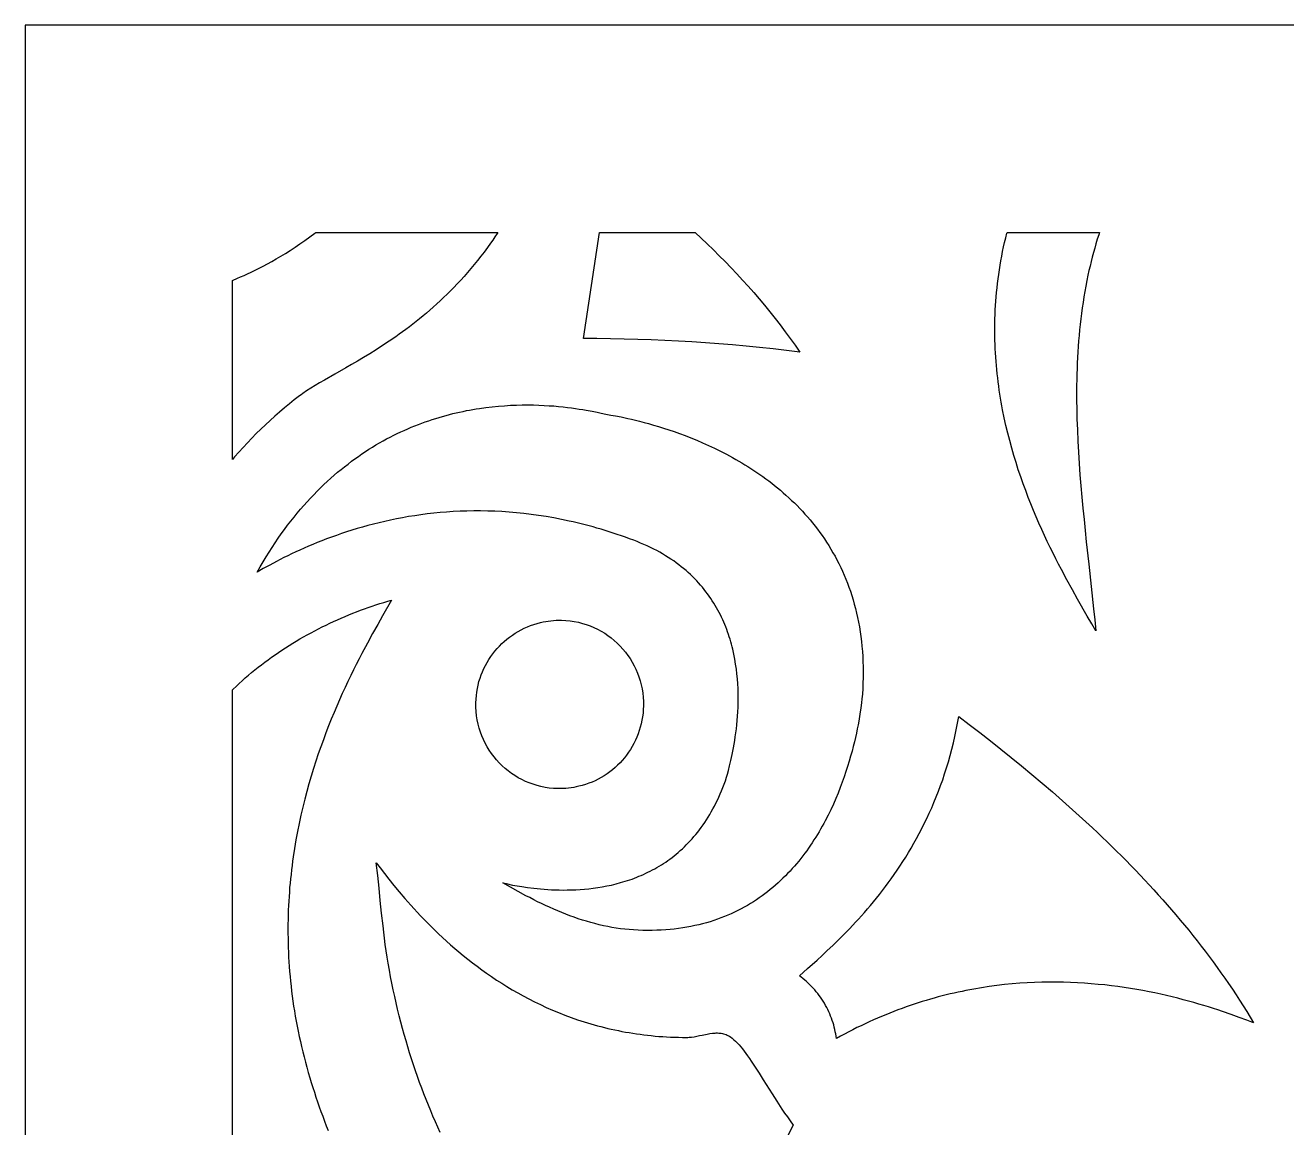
# Model space of a CAD drawing. Extents: x 1226 to 2426, y 1346 to 1566.
# Drawn here: x 1226.2 to 1347.9, y 1459.1 to 1565.5 of the extents above; entities that cross this region are included whole.
import ezdxf

# ---------------------------------------------------------------- set-up
doc = ezdxf.new("R2010")
doc.units = 0
doc.header["$MEASUREMENT"] = 0
doc.layers.add('LAYER_1', color=18, linetype='CONTINUOUS')

msp = doc.modelspace()

# ---------------------------------------------------------------- linework, layer by layer
at = {"layer": 'LAYER_1'}
for points in [[(1226.2, 1345.54), (2426.2, 1345.54), (2426.2, 1565.54), (1226.2, 1565.54)], [(1271.73, 1545.42), (1271.53, 1545.11), (1271.32, 1544.8), (1271.11, 1544.5), (1270.8, 1544.07), (1270.48, 1543.64), (1270.17, 1543.23), (1269.85, 1542.82), (1269.53, 1542.43), (1269.21, 1542.04), (1268.88, 1541.66), (1268.56, 1541.29), (1268.23, 1540.93), (1267.9, 1540.58), (1267.57, 1540.23), (1267.24, 1539.9), (1266.91, 1539.57), (1266.58, 1539.25), (1266.25, 1538.93), (1265.92, 1538.63), (1265.58, 1538.33), (1265.25, 1538.03), (1264.92, 1537.75), (1264.59, 1537.47), (1264.26, 1537.2), (1263.93, 1536.93), (1263.6, 1536.67), (1263.27, 1536.42), (1262.94, 1536.17), (1262.62, 1535.93), (1262.29, 1535.7), (1261.97, 1535.47), (1261.33, 1535.03), (1260.69, 1534.61), (1260.07, 1534.2), (1259.46, 1533.82), (1258.85, 1533.45), (1258.27, 1533.1), (1257.69, 1532.77), (1257.13, 1532.45), (1256.07, 1531.84), (1255.07, 1531.28), (1254.61, 1531.01), (1254.17, 1530.75), (1253.75, 1530.49), (1253.36, 1530.24), (1253, 1529.99), (1252.82, 1529.87), (1252.66, 1529.75), (1252.17, 1529.37), (1251.69, 1528.99), (1251.22, 1528.6), (1250.75, 1528.2), (1250.29, 1527.79), (1249.83, 1527.38), (1249.38, 1526.97), (1248.94, 1526.54), (1248.5, 1526.11), (1248.07, 1525.67), (1247.65, 1525.23), (1247.23, 1524.78), (1246.82, 1524.33), (1246.41, 1523.87), (1246.2, 1523.63), (1246.2, 1540.91), (1246.68, 1541.11), (1246.99, 1541.24), (1247.32, 1541.38), (1247.66, 1541.54), (1248.02, 1541.71), (1248.39, 1541.89), (1248.78, 1542.08), (1249.17, 1542.28), (1249.58, 1542.5), (1250, 1542.73), (1250.43, 1542.98), (1250.87, 1543.24), (1251.32, 1543.51), (1251.78, 1543.8), (1252.24, 1544.1), (1252.71, 1544.42), (1253.19, 1544.76), (1253.67, 1545.11), (1254.16, 1545.47), (1254.24, 1545.54), (1271.8, 1545.54)], [(1291.43, 1544.99), (1292.02, 1544.43), (1292.61, 1543.87), (1293.18, 1543.29), (1293.75, 1542.72), (1294.32, 1542.13), (1294.87, 1541.54), (1295.42, 1540.94), (1295.96, 1540.34), (1296.5, 1539.73), (1297.03, 1539.12), (1297.55, 1538.5), (1298.06, 1537.87), (1298.56, 1537.24), (1299.06, 1536.6), (1299.55, 1535.95), (1300.03, 1535.31), (1300.5, 1534.65), (1300.97, 1533.99), (1299.67, 1534.15), (1298.37, 1534.3), (1297.07, 1534.43), (1295.76, 1534.56), (1294.46, 1534.67), (1293.15, 1534.78), (1291.85, 1534.88), (1290.54, 1534.96), (1289.23, 1535.04), (1287.92, 1535.1), (1286.61, 1535.16), (1285.31, 1535.2), (1284, 1535.24), (1282.69, 1535.26), (1281.38, 1535.28), (1280.07, 1535.28), (1281.61, 1545.54), (1290.84, 1545.54)], [(1329.8, 1545.3), (1329.66, 1544.88), (1329.53, 1544.45), (1329.41, 1544.02), (1329.29, 1543.59), (1329.17, 1543.16), (1329.06, 1542.73), (1328.96, 1542.29), (1328.86, 1541.86), (1328.76, 1541.42), (1328.66, 1540.89), (1328.55, 1540.36), (1328.46, 1539.84), (1328.37, 1539.31), (1328.29, 1538.78), (1328.21, 1538.25), (1328.14, 1537.72), (1328.07, 1537.19), (1328.01, 1536.66), (1327.96, 1536.13), (1327.91, 1535.6), (1327.86, 1535.06), (1327.82, 1534.53), (1327.79, 1534), (1327.76, 1533.46), (1327.73, 1532.93), (1327.71, 1532.39), (1327.7, 1531.85), (1327.68, 1531.32), (1327.67, 1530.78), (1327.67, 1530.24), (1327.67, 1529.71), (1327.67, 1529.17), (1327.68, 1528.63), (1327.7, 1527.55), (1327.74, 1526.47), (1327.79, 1525.39), (1327.84, 1524.31), (1327.91, 1523.23), (1327.99, 1522.15), (1328.08, 1521.07), (1328.17, 1519.99), (1328.27, 1518.91), (1328.38, 1517.83), (1328.49, 1516.75), (1328.6, 1515.67), (1328.83, 1513.51), (1329.07, 1511.36), (1329.3, 1509.21), (1329.41, 1508.14), (1329.51, 1507.07), (1329.12, 1507.75), (1328.7, 1508.49), (1327.76, 1510.14), (1327.26, 1511.04), (1326.73, 1511.99), (1326.2, 1512.99), (1325.93, 1513.51), (1325.66, 1514.04), (1325.39, 1514.58), (1325.11, 1515.13), (1324.84, 1515.7), (1324.57, 1516.28), (1324.3, 1516.86), (1324.03, 1517.46), (1323.77, 1518.07), (1323.51, 1518.69), (1323.25, 1519.32), (1323, 1519.96), (1322.75, 1520.61), (1322.51, 1521.27), (1322.27, 1521.94), (1322.04, 1522.62), (1321.82, 1523.31), (1321.61, 1524.01), (1321.4, 1524.72), (1321.21, 1525.44), (1321.02, 1526.17), (1320.85, 1526.9), (1320.68, 1527.65), (1320.53, 1528.4), (1320.46, 1528.78), (1320.39, 1529.16), (1320.32, 1529.54), (1320.26, 1529.93), (1320.2, 1530.32), (1320.15, 1530.71), (1320.1, 1531.1), (1320.05, 1531.49), (1320, 1531.89), (1319.96, 1532.29), (1319.92, 1532.69), (1319.89, 1533.09), (1319.86, 1533.49), (1319.84, 1533.9), (1319.82, 1534.3), (1319.8, 1534.71), (1319.78, 1535.12), (1319.78, 1535.54), (1319.77, 1535.95), (1319.77, 1536.37), (1319.78, 1536.78), (1319.79, 1537.2), (1319.8, 1537.62), (1319.82, 1538.05), (1319.84, 1538.47), (1319.87, 1538.9), (1319.9, 1539.32), (1319.94, 1539.75), (1319.99, 1540.18), (1320.03, 1540.62), (1320.09, 1541.05), (1320.15, 1541.48), (1320.21, 1541.92), (1320.28, 1542.36), (1320.36, 1542.8), (1320.44, 1543.24), (1320.53, 1543.68), (1320.62, 1544.13), (1320.72, 1544.57), (1320.82, 1545.02), (1320.93, 1545.47), (1320.95, 1545.54), (1329.88, 1545.54)], [(1275.25, 1528.88), (1275.76, 1528.86), (1276.27, 1528.84), (1276.75, 1528.81), (1277.22, 1528.78), (1277.68, 1528.74), (1278.11, 1528.69), (1278.53, 1528.65), (1278.93, 1528.59), (1279.31, 1528.54), (1279.67, 1528.49), (1280.01, 1528.43), (1280.33, 1528.38), (1280.91, 1528.27), (1281.39, 1528.17), (1281.77, 1528.08), (1282.22, 1527.98), (1282.72, 1527.9), (1283.15, 1527.82), (1283.7, 1527.72), (1284.35, 1527.58), (1284.71, 1527.5), (1285.09, 1527.41), (1285.49, 1527.31), (1285.92, 1527.2), (1286.36, 1527.08), (1286.82, 1526.94), (1287.3, 1526.8), (1287.79, 1526.65), (1288.3, 1526.49), (1288.82, 1526.31), (1289.35, 1526.12), (1289.89, 1525.92), (1290.44, 1525.7), (1291, 1525.47), (1291.57, 1525.23), (1292.14, 1524.97), (1292.72, 1524.7), (1293.3, 1524.42), (1293.89, 1524.12), (1294.47, 1523.8), (1294.77, 1523.63), (1295.06, 1523.46), (1295.35, 1523.29), (1295.65, 1523.11), (1295.94, 1522.93), (1296.23, 1522.75), (1296.52, 1522.56), (1296.81, 1522.36), (1297.1, 1522.16), (1297.39, 1521.96), (1297.67, 1521.75), (1297.96, 1521.54), (1298.24, 1521.32), (1298.52, 1521.1), (1298.8, 1520.88), (1299.08, 1520.65), (1299.35, 1520.41), (1299.62, 1520.17), (1299.89, 1519.92), (1300.16, 1519.67), (1300.43, 1519.42), (1300.69, 1519.16), (1300.95, 1518.89), (1301.2, 1518.62), (1301.45, 1518.35), (1301.7, 1518.07), (1301.94, 1517.78), (1302.19, 1517.49), (1302.42, 1517.19), (1302.65, 1516.89), (1302.88, 1516.58), (1303.11, 1516.27), (1303.33, 1515.95), (1303.54, 1515.63), (1303.75, 1515.3), (1303.95, 1514.96), (1304.15, 1514.62), (1304.35, 1514.27), (1304.54, 1513.92), (1304.72, 1513.56), (1304.9, 1513.2), (1305.07, 1512.83), (1305.23, 1512.45), (1305.39, 1512.07), (1305.55, 1511.68), (1305.69, 1511.29), (1305.83, 1510.89), (1305.97, 1510.48), (1306.09, 1510.07), (1306.21, 1509.65), (1306.32, 1509.22), (1306.43, 1508.79), (1306.53, 1508.35), (1306.62, 1507.9), (1306.7, 1507.45), (1306.77, 1506.99), (1306.84, 1506.53), (1306.9, 1506.06), (1306.95, 1505.58), (1306.99, 1505.09), (1307.02, 1504.6), (1307.04, 1504.1), (1307.06, 1503.59), (1307.07, 1503.08), (1307.06, 1502.56), (1307.05, 1502.03), (1307.03, 1501.5), (1307, 1500.96), (1306.95, 1500.51), (1306.91, 1500.12), (1306.84, 1499.63), (1306.76, 1499.04), (1306.64, 1498.36), (1306.57, 1498), (1306.5, 1497.61), (1306.41, 1497.21), (1306.32, 1496.79), (1306.22, 1496.36), (1306.11, 1495.91), (1305.99, 1495.45), (1305.86, 1494.97), (1305.72, 1494.49), (1305.57, 1493.99), (1305.41, 1493.49), (1305.24, 1492.98), (1305.05, 1492.46), (1304.86, 1491.94), (1304.65, 1491.41), (1304.43, 1490.88), (1304.19, 1490.35), (1303.94, 1489.81), (1303.68, 1489.28), (1303.41, 1488.74), (1303.26, 1488.47), (1303.12, 1488.21), (1302.96, 1487.94), (1302.81, 1487.67), (1302.65, 1487.41), (1302.49, 1487.15), (1302.32, 1486.89), (1302.15, 1486.62), (1301.98, 1486.37), (1301.8, 1486.11), (1301.62, 1485.85), (1301.43, 1485.6), (1301.24, 1485.35), (1301.05, 1485.1), (1300.85, 1484.85), (1300.64, 1484.6), (1300.43, 1484.36), (1300.22, 1484.12), (1300.01, 1483.88), (1299.78, 1483.65), (1299.56, 1483.42), (1299.33, 1483.19), (1299.09, 1482.96), (1298.85, 1482.74), (1298.61, 1482.52), (1298.36, 1482.31), (1298.1, 1482.1), (1297.85, 1481.89), (1297.58, 1481.69), (1297.31, 1481.49), (1297.04, 1481.3), (1296.76, 1481.11), (1296.48, 1480.93), (1296.19, 1480.75), (1295.89, 1480.57), (1295.59, 1480.4), (1295.29, 1480.24), (1294.98, 1480.08), (1294.66, 1479.92), (1294.34, 1479.77), (1294.01, 1479.63), (1293.68, 1479.49), (1293.34, 1479.36), (1293, 1479.23), (1292.65, 1479.12), (1292.3, 1479), (1291.94, 1478.9), (1291.57, 1478.8), (1291.2, 1478.7), (1290.82, 1478.62), (1290.44, 1478.54), (1290.05, 1478.47), (1289.65, 1478.4), (1289.25, 1478.34), (1288.84, 1478.29), (1288.43, 1478.25), (1288.01, 1478.22), (1287.58, 1478.19), (1287.15, 1478.17), (1286.71, 1478.16), (1286.26, 1478.16), (1285.81, 1478.16), (1285.35, 1478.18), (1284.89, 1478.2), (1284.47, 1478.23), (1284.06, 1478.27), (1283.64, 1478.32), (1283.23, 1478.38), (1282.82, 1478.45), (1282.41, 1478.53), (1282, 1478.61), (1281.59, 1478.71), (1281.18, 1478.81), (1280.78, 1478.92), (1280.37, 1479.04), (1279.97, 1479.16), (1279.57, 1479.29), (1279.17, 1479.43), (1278.77, 1479.58), (1278.37, 1479.73), (1277.98, 1479.89), (1277.59, 1480.05), (1277.2, 1480.22), (1276.81, 1480.39), (1276.42, 1480.57), (1276.03, 1480.75), (1275.65, 1480.93), (1275.27, 1481.12), (1274.89, 1481.32), (1274.51, 1481.51), (1273.77, 1481.91), (1273.03, 1482.32), (1272.3, 1482.74), (1272.61, 1482.67), (1273.24, 1482.54), (1273.66, 1482.46), (1274.14, 1482.38), (1274.68, 1482.3), (1275.28, 1482.22), (1275.6, 1482.19), (1275.92, 1482.16), (1276.27, 1482.13), (1276.62, 1482.1), (1276.98, 1482.08), (1277.35, 1482.07), (1277.73, 1482.06), (1278.12, 1482.05), (1278.51, 1482.06), (1278.92, 1482.07), (1279.33, 1482.08), (1279.74, 1482.11), (1280.16, 1482.14), (1280.59, 1482.18), (1281.02, 1482.23), (1281.45, 1482.29), (1281.89, 1482.37), (1282.33, 1482.45), (1282.77, 1482.54), (1283.22, 1482.65), (1283.66, 1482.77), (1284.1, 1482.9), (1284.55, 1483.05), (1284.77, 1483.12), (1284.99, 1483.21), (1285.21, 1483.29), (1285.43, 1483.38), (1285.65, 1483.47), (1285.87, 1483.57), (1286.09, 1483.67), (1286.3, 1483.77), (1286.52, 1483.88), (1286.74, 1484), (1286.95, 1484.11), (1287.16, 1484.23), (1287.38, 1484.36), (1287.59, 1484.49), (1287.8, 1484.62), (1288.01, 1484.76), (1288.21, 1484.91), (1288.42, 1485.05), (1288.62, 1485.21), (1288.83, 1485.36), (1289.03, 1485.52), (1289.22, 1485.69), (1289.42, 1485.86), (1289.62, 1486.04), (1289.81, 1486.22), (1290, 1486.41), (1290.19, 1486.6), (1290.38, 1486.8), (1290.56, 1487), (1290.74, 1487.21), (1290.92, 1487.42), (1291.1, 1487.64), (1291.27, 1487.87), (1291.44, 1488.1), (1291.61, 1488.34), (1291.78, 1488.58), (1291.94, 1488.83), (1292.1, 1489.08), (1292.26, 1489.34), (1292.41, 1489.6), (1292.56, 1489.88), (1292.71, 1490.15), (1292.86, 1490.44), (1293, 1490.73), (1293.13, 1491.03), (1293.27, 1491.33), (1293.4, 1491.64), (1293.52, 1491.95), (1293.65, 1492.28), (1293.77, 1492.61), (1293.87, 1492.94), (1293.96, 1493.23), (1294.06, 1493.6), (1294.18, 1494.05), (1294.3, 1494.57), (1294.43, 1495.15), (1294.49, 1495.46), (1294.56, 1495.79), (1294.62, 1496.13), (1294.67, 1496.48), (1294.73, 1496.85), (1294.78, 1497.23), (1294.83, 1497.62), (1294.87, 1498.01), (1294.91, 1498.42), (1294.94, 1498.84), (1294.97, 1499.27), (1294.99, 1499.7), (1295, 1500.14), (1295.01, 1500.59), (1295, 1501.05), (1294.99, 1501.51), (1294.96, 1501.97), (1294.93, 1502.44), (1294.89, 1502.91), (1294.83, 1503.39), (1294.76, 1503.86), (1294.68, 1504.34), (1294.59, 1504.82), (1294.48, 1505.3), (1294.42, 1505.54), (1294.36, 1505.78), (1294.29, 1506.02), (1294.22, 1506.26), (1294.14, 1506.5), (1294.07, 1506.73), (1293.98, 1506.97), (1293.9, 1507.21), (1293.81, 1507.45), (1293.71, 1507.68), (1293.61, 1507.92), (1293.51, 1508.15), (1293.4, 1508.38), (1293.29, 1508.61), (1293.17, 1508.84), (1293.05, 1509.07), (1292.92, 1509.3), (1292.79, 1509.53), (1292.65, 1509.75), (1292.51, 1509.98), (1292.36, 1510.2), (1292.21, 1510.42), (1292.06, 1510.64), (1291.89, 1510.85), (1291.73, 1511.07), (1291.55, 1511.28), (1291.37, 1511.49), (1291.19, 1511.7), (1291, 1511.9), (1290.81, 1512.11), (1290.6, 1512.31), (1290.4, 1512.5), (1290.18, 1512.7), (1289.97, 1512.89), (1289.74, 1513.08), (1289.51, 1513.27), (1289.27, 1513.46), (1289.03, 1513.64), (1288.78, 1513.82), (1288.52, 1513.99), (1288.26, 1514.16), (1287.99, 1514.33), (1287.71, 1514.5), (1287.43, 1514.66), (1287.14, 1514.82), (1286.85, 1514.97), (1286.54, 1515.12), (1286.23, 1515.27), (1285.91, 1515.41), (1285.59, 1515.55), (1285.26, 1515.69), (1284.92, 1515.82), (1284.52, 1515.97), (1284.12, 1516.11), (1283.73, 1516.25), (1283.33, 1516.39), (1282.94, 1516.52), (1282.55, 1516.64), (1282.16, 1516.76), (1281.77, 1516.88), (1281.38, 1516.99), (1281, 1517.1), (1280.61, 1517.21), (1280.23, 1517.31), (1279.85, 1517.41), (1279.47, 1517.5), (1279.09, 1517.59), (1278.71, 1517.67), (1277.96, 1517.83), (1277.22, 1517.97), (1276.48, 1518.1), (1275.75, 1518.22), (1275.03, 1518.32), (1274.31, 1518.4), (1273.6, 1518.48), (1272.9, 1518.54), (1272.2, 1518.58), (1271.51, 1518.62), (1270.83, 1518.64), (1270.15, 1518.65), (1269.48, 1518.65), (1268.82, 1518.64), (1268.16, 1518.62), (1267.51, 1518.58), (1266.87, 1518.54), (1266.24, 1518.49), (1265.62, 1518.43), (1265, 1518.36), (1264.39, 1518.28), (1263.79, 1518.19), (1263.19, 1518.1), (1262.61, 1517.99), (1262.03, 1517.88), (1261.46, 1517.77), (1260.9, 1517.64), (1260.35, 1517.51), (1259.8, 1517.38), (1259.26, 1517.24), (1258.74, 1517.09), (1258.22, 1516.94), (1257.71, 1516.78), (1257.21, 1516.62), (1256.71, 1516.46), (1256.23, 1516.29), (1255.76, 1516.12), (1255.29, 1515.95), (1254.84, 1515.77), (1254.39, 1515.6), (1253.95, 1515.42), (1253.53, 1515.24), (1253.11, 1515.06), (1252.7, 1514.87), (1252.3, 1514.69), (1251.91, 1514.51), (1251.53, 1514.33), (1251.16, 1514.14), (1250.81, 1513.96), (1250.46, 1513.78), (1249.79, 1513.43), (1249.17, 1513.09), (1248.59, 1512.75), (1248.87, 1513.25), (1249.15, 1513.73), (1249.44, 1514.21), (1249.73, 1514.67), (1250.02, 1515.13), (1250.32, 1515.58), (1250.61, 1516.01), (1250.91, 1516.44), (1251.22, 1516.86), (1251.52, 1517.27), (1251.83, 1517.67), (1252.14, 1518.06), (1252.45, 1518.44), (1252.77, 1518.82), (1253.08, 1519.18), (1253.4, 1519.54), (1253.72, 1519.88), (1254.05, 1520.22), (1254.37, 1520.56), (1254.69, 1520.88), (1255.02, 1521.19), (1255.35, 1521.5), (1255.68, 1521.8), (1256.01, 1522.09), (1256.34, 1522.38), (1256.68, 1522.65), (1257.01, 1522.92), (1257.35, 1523.18), (1257.68, 1523.44), (1258.02, 1523.68), (1258.36, 1523.92), (1258.7, 1524.16), (1259.03, 1524.38), (1259.37, 1524.6), (1259.71, 1524.81), (1260.05, 1525.02), (1260.4, 1525.22), (1260.74, 1525.41), (1261.08, 1525.6), (1261.42, 1525.78), (1261.76, 1525.95), (1262.1, 1526.12), (1262.44, 1526.28), (1262.78, 1526.43), (1263.12, 1526.58), (1263.46, 1526.73), (1263.8, 1526.86), (1264.14, 1527), (1264.48, 1527.12), (1264.81, 1527.25), (1265.15, 1527.36), (1265.48, 1527.47), (1265.82, 1527.58), (1266.15, 1527.68), (1266.48, 1527.78), (1266.81, 1527.87), (1267.14, 1527.96), (1267.47, 1528.04), (1267.8, 1528.12), (1268.12, 1528.19), (1268.45, 1528.26), (1268.77, 1528.33), (1269.09, 1528.39), (1269.4, 1528.44), (1269.72, 1528.5), (1270.03, 1528.55), (1270.66, 1528.63), (1271.27, 1528.71), (1271.87, 1528.76), (1272.46, 1528.81), (1273.04, 1528.85), (1273.61, 1528.87), (1274.17, 1528.88), (1274.72, 1528.88)], [(1275.93, 1507.87), (1276.18, 1507.93), (1276.43, 1507.98), (1276.68, 1508.02), (1276.93, 1508.05), (1277.18, 1508.07), (1277.44, 1508.09), (1277.7, 1508.1), (1277.96, 1508.1), (1278.38, 1508.08), (1278.78, 1508.04), (1279.19, 1507.98), (1279.58, 1507.9), (1279.97, 1507.8), (1280.35, 1507.69), (1280.72, 1507.55), (1281.08, 1507.4), (1281.44, 1507.23), (1281.78, 1507.04), (1282.12, 1506.84), (1282.44, 1506.62), (1282.75, 1506.39), (1283.05, 1506.15), (1283.34, 1505.88), (1283.61, 1505.61), (1283.87, 1505.32), (1284.12, 1505.02), (1284.35, 1504.71), (1284.57, 1504.39), (1284.77, 1504.06), (1284.96, 1503.71), (1285.13, 1503.36), (1285.29, 1503), (1285.43, 1502.63), (1285.55, 1502.25), (1285.65, 1501.86), (1285.73, 1501.47), (1285.79, 1501.06), (1285.84, 1500.66), (1285.86, 1500.24), (1285.86, 1499.83), (1285.85, 1499.47), (1285.82, 1499.12), (1285.78, 1498.78), (1285.72, 1498.44), (1285.65, 1498.1), (1285.56, 1497.77), (1285.46, 1497.44), (1285.35, 1497.12), (1285.23, 1496.81), (1285.09, 1496.51), (1284.94, 1496.21), (1284.78, 1495.91), (1284.61, 1495.63), (1284.43, 1495.35), (1284.24, 1495.09), (1284.03, 1494.83), (1283.82, 1494.57), (1283.6, 1494.33), (1283.37, 1494.1), (1283.12, 1493.88), (1282.87, 1493.66), (1282.61, 1493.46), (1282.35, 1493.27), (1282.07, 1493.09), (1281.79, 1492.92), (1281.5, 1492.76), (1281.2, 1492.61), (1280.9, 1492.48), (1280.59, 1492.36), (1280.27, 1492.25), (1279.95, 1492.15), (1279.62, 1492.07), (1279.38, 1492.01), (1279.13, 1491.96), (1278.88, 1491.92), (1278.63, 1491.89), (1278.37, 1491.87), (1278.11, 1491.85), (1277.85, 1491.85), (1277.59, 1491.85), (1277.18, 1491.86), (1276.77, 1491.9), (1276.37, 1491.96), (1275.97, 1492.04), (1275.59, 1492.14), (1275.21, 1492.26), (1274.83, 1492.39), (1274.47, 1492.54), (1274.12, 1492.71), (1273.77, 1492.9), (1273.44, 1493.1), (1273.12, 1493.32), (1272.81, 1493.55), (1272.51, 1493.8), (1272.22, 1494.06), (1271.94, 1494.33), (1271.68, 1494.62), (1271.44, 1494.92), (1271.2, 1495.23), (1270.98, 1495.55), (1270.78, 1495.88), (1270.59, 1496.23), (1270.42, 1496.58), (1270.27, 1496.94), (1270.13, 1497.31), (1270.01, 1497.69), (1269.91, 1498.08), (1269.83, 1498.48), (1269.76, 1498.88), (1269.72, 1499.28), (1269.7, 1499.7), (1269.69, 1500.11), (1269.71, 1500.47), (1269.74, 1500.82), (1269.78, 1501.17), (1269.84, 1501.51), (1269.91, 1501.84), (1269.99, 1502.17), (1270.09, 1502.5), (1270.2, 1502.82), (1270.33, 1503.13), (1270.46, 1503.44), (1270.61, 1503.73), (1270.77, 1504.03), (1270.94, 1504.31), (1271.12, 1504.59), (1271.32, 1504.86), (1271.52, 1505.12), (1271.73, 1505.37), (1271.96, 1505.61), (1272.19, 1505.84), (1272.43, 1506.06), (1272.68, 1506.28), (1272.94, 1506.48), (1273.21, 1506.67), (1273.48, 1506.85), (1273.77, 1507.02), (1274.06, 1507.18), (1274.35, 1507.33), (1274.66, 1507.46), (1274.97, 1507.59), (1275.28, 1507.69), (1275.61, 1507.79)], [(1317.31, 1498.03), (1318.33, 1497.25), (1319.34, 1496.45), (1320.35, 1495.65), (1321.36, 1494.84), (1322.36, 1494.03), (1323.36, 1493.2), (1324.35, 1492.37), (1325.33, 1491.52), (1326.31, 1490.67), (1327.28, 1489.81), (1328.24, 1488.93), (1329.19, 1488.05), (1329.67, 1487.61), (1330.14, 1487.16), (1330.6, 1486.71), (1331.07, 1486.26), (1331.53, 1485.81), (1331.99, 1485.35), (1332.44, 1484.89), (1332.9, 1484.43), (1333.35, 1483.96), (1333.79, 1483.49), (1334.24, 1483.02), (1334.68, 1482.55), (1335.12, 1482.07), (1335.55, 1481.6), (1335.98, 1481.11), (1336.41, 1480.63), (1336.83, 1480.14), (1337.25, 1479.65), (1337.67, 1479.16), (1338.08, 1478.67), (1338.49, 1478.17), (1338.89, 1477.67), (1339.29, 1477.16), (1339.69, 1476.65), (1340.08, 1476.14), (1340.47, 1475.63), (1340.85, 1475.11), (1341.23, 1474.59), (1341.6, 1474.07), (1341.97, 1473.55), (1342.34, 1473.02), (1342.7, 1472.49), (1343.05, 1471.95), (1343.4, 1471.41), (1343.75, 1470.87), (1344.09, 1470.33), (1344.42, 1469.78), (1344.75, 1469.23), (1344.08, 1469.49), (1343.35, 1469.76), (1342.57, 1470.04), (1341.75, 1470.33), (1341.31, 1470.48), (1340.87, 1470.62), (1340.41, 1470.77), (1339.94, 1470.91), (1339.46, 1471.05), (1338.97, 1471.2), (1338.47, 1471.34), (1337.95, 1471.47), (1337.43, 1471.61), (1336.89, 1471.74), (1336.35, 1471.87), (1335.79, 1472), (1335.23, 1472.12), (1334.66, 1472.23), (1334.07, 1472.35), (1333.48, 1472.45), (1332.88, 1472.55), (1332.27, 1472.65), (1331.65, 1472.73), (1331.02, 1472.81), (1330.38, 1472.89), (1329.74, 1472.95), (1329.08, 1473.01), (1328.43, 1473.06), (1327.76, 1473.1), (1327.08, 1473.13), (1326.4, 1473.15), (1325.71, 1473.16), (1325.02, 1473.16), (1324.32, 1473.15), (1323.61, 1473.13), (1322.89, 1473.09), (1322.18, 1473.05), (1321.45, 1472.99), (1320.72, 1472.92), (1319.98, 1472.83), (1319.24, 1472.73), (1318.5, 1472.62), (1317.75, 1472.49), (1317.37, 1472.42), (1316.99, 1472.35), (1316.61, 1472.27), (1316.23, 1472.19), (1315.85, 1472.11), (1315.47, 1472.02), (1315.09, 1471.93), (1314.7, 1471.83), (1314.32, 1471.73), (1313.93, 1471.62), (1313.55, 1471.51), (1313.16, 1471.4), (1312.77, 1471.28), (1312.38, 1471.16), (1311.99, 1471.03), (1311.6, 1470.9), (1311.21, 1470.77), (1310.82, 1470.63), (1310.42, 1470.48), (1310.03, 1470.33), (1309.64, 1470.18), (1309.24, 1470.02), (1308.85, 1469.85), (1308.45, 1469.68), (1308.06, 1469.51), (1307.66, 1469.33), (1307.26, 1469.15), (1306.87, 1468.96), (1306.47, 1468.77), (1306.07, 1468.57), (1305.67, 1468.36), (1305.27, 1468.15), (1304.87, 1467.94), (1304.48, 1467.72), (1304.45, 1467.94), (1304.42, 1468.16), (1304.38, 1468.37), (1304.34, 1468.59), (1304.28, 1468.81), (1304.23, 1469.03), (1304.16, 1469.25), (1304.09, 1469.46), (1304.02, 1469.67), (1303.93, 1469.89), (1303.85, 1470.1), (1303.75, 1470.31), (1303.65, 1470.51), (1303.55, 1470.72), (1303.44, 1470.92), (1303.33, 1471.12), (1303.21, 1471.32), (1303.08, 1471.51), (1302.96, 1471.7), (1302.82, 1471.88), (1302.68, 1472.07), (1302.54, 1472.24), (1302.4, 1472.42), (1302.25, 1472.59), (1302.09, 1472.75), (1301.93, 1472.91), (1301.77, 1473.07), (1301.61, 1473.22), (1301.44, 1473.36), (1301.26, 1473.5), (1301.09, 1473.63), (1300.91, 1473.76), (1301.71, 1474.48), (1302.62, 1475.3), (1303.1, 1475.74), (1303.6, 1476.21), (1304.13, 1476.7), (1304.66, 1477.22), (1305.21, 1477.77), (1305.77, 1478.34), (1306.33, 1478.94), (1306.62, 1479.25), (1306.9, 1479.57), (1307.19, 1479.9), (1307.48, 1480.23), (1307.77, 1480.57), (1308.06, 1480.91), (1308.34, 1481.27), (1308.63, 1481.63), (1308.92, 1482), (1309.21, 1482.38), (1309.49, 1482.76), (1309.78, 1483.15), (1310.06, 1483.55), (1310.34, 1483.96), (1310.62, 1484.37), (1310.89, 1484.8), (1311.17, 1485.23), (1311.44, 1485.67), (1311.7, 1486.11), (1311.96, 1486.57), (1312.22, 1487.03), (1312.48, 1487.51), (1312.73, 1487.99), (1312.97, 1488.48), (1313.21, 1488.97), (1313.45, 1489.48), (1313.68, 1490), (1313.9, 1490.52), (1314.12, 1491.05), (1314.33, 1491.59), (1314.54, 1492.14), (1314.74, 1492.7), (1314.93, 1493.27), (1315.11, 1493.85), (1315.29, 1494.44), (1315.46, 1495.03), (1315.62, 1495.64), (1315.77, 1496.25), (1315.91, 1496.88), (1316.05, 1497.51), (1316.17, 1498.16), (1316.29, 1498.81)]]:
    msp.add_lwpolyline(points, close=True, dxfattribs=at)
for points in [[(1246.2, 1448.65), (1246.2, 1501.37), (1246.27, 1501.43), (1246.55, 1501.71), (1246.85, 1501.99), (1247.14, 1502.26), (1247.44, 1502.53), (1247.75, 1502.79), (1248.05, 1503.05), (1248.37, 1503.31), (1248.68, 1503.56), (1249, 1503.81), (1249.32, 1504.05), (1249.65, 1504.29), (1249.98, 1504.53), (1250.31, 1504.77), (1250.65, 1505), (1250.98, 1505.22), (1251.32, 1505.44), (1251.67, 1505.66), (1252.01, 1505.88), (1252.36, 1506.09), (1252.71, 1506.3), (1253.07, 1506.5), (1253.42, 1506.7), (1253.78, 1506.89), (1254.14, 1507.08), (1254.5, 1507.27), (1254.86, 1507.45), (1255.23, 1507.63), (1255.59, 1507.81), (1255.96, 1507.98), (1256.33, 1508.14), (1256.7, 1508.31), (1257.07, 1508.47), (1257.44, 1508.62), (1257.81, 1508.77), (1258.18, 1508.92), (1258.56, 1509.06), (1258.93, 1509.2), (1259.31, 1509.33), (1259.68, 1509.46), (1260.05, 1509.58), (1260.43, 1509.71), (1260.8, 1509.82), (1261.18, 1509.93), (1261.55, 1510.04), (1260.69, 1508.54), (1260.22, 1507.7), (1259.73, 1506.82), (1259.22, 1505.87), (1258.69, 1504.88), (1258.42, 1504.37), (1258.15, 1503.84), (1257.88, 1503.3), (1257.61, 1502.75), (1257.34, 1502.18), (1257.07, 1501.6), (1256.8, 1501.02), (1256.53, 1500.41), (1256.26, 1499.8), (1256, 1499.18), (1255.74, 1498.54), (1255.48, 1497.89), (1255.22, 1497.24), (1254.97, 1496.57), (1254.72, 1495.88), (1254.48, 1495.19), (1254.25, 1494.49), (1254.02, 1493.78), (1253.8, 1493.05), (1253.58, 1492.32), (1253.37, 1491.57), (1253.18, 1490.82), (1252.99, 1490.05), (1252.81, 1489.27), (1252.63, 1488.49), (1252.47, 1487.69), (1252.33, 1486.89), (1252.19, 1486.07), (1252.06, 1485.25), (1252, 1484.83), (1251.95, 1484.42), (1251.9, 1483.99), (1251.85, 1483.57), (1251.8, 1483.15), (1251.76, 1482.72), (1251.72, 1482.29), (1251.69, 1481.86), (1251.66, 1481.42), (1251.63, 1480.99), (1251.61, 1480.55), (1251.59, 1480.11), (1251.57, 1479.67), (1251.56, 1479.22), (1251.55, 1478.77), (1251.55, 1478.33), (1251.55, 1477.87), (1251.56, 1477.42), (1251.57, 1476.97), (1251.58, 1476.51), (1251.6, 1476.05), (1251.62, 1475.59), (1251.65, 1475.12), (1251.68, 1474.66), (1251.71, 1474.19), (1251.76, 1473.72), (1251.8, 1473.25), (1251.85, 1472.77), (1251.91, 1472.3), (1251.97, 1471.82), (1252.03, 1471.34), (1252.1, 1470.86), (1252.18, 1470.38), (1252.26, 1469.89), (1252.35, 1469.4), (1252.44, 1468.92), (1252.54, 1468.43), (1252.64, 1467.93), (1252.75, 1467.44), (1252.86, 1466.94), (1252.98, 1466.44), (1253.11, 1465.94), (1253.24, 1465.44), (1253.38, 1464.94), (1253.52, 1464.44), (1253.67, 1463.93), (1253.81, 1463.46), (1253.96, 1462.99), (1254.11, 1462.53), (1254.26, 1462.06), (1254.42, 1461.6), (1254.58, 1461.13), (1254.74, 1460.67), (1254.91, 1460.21), (1255.08, 1459.75), (1255.25, 1459.29), (1255.43, 1458.83)], [(1266.25, 1458.64), (1266.01, 1459.16), (1265.78, 1459.68), (1265.55, 1460.21), (1265.33, 1460.74), (1265.11, 1461.28), (1264.89, 1461.82), (1264.68, 1462.37), (1264.47, 1462.92), (1264.26, 1463.48), (1264.06, 1464.04), (1263.87, 1464.6), (1263.67, 1465.17), (1263.49, 1465.75), (1263.3, 1466.33), (1263.12, 1466.92), (1262.95, 1467.51), (1262.78, 1468.1), (1262.61, 1468.7), (1262.45, 1469.31), (1262.29, 1469.92), (1262.14, 1470.54), (1262, 1471.16), (1261.86, 1471.78), (1261.72, 1472.41), (1261.59, 1473.05), (1261.46, 1473.69), (1261.34, 1474.33), (1261.23, 1474.99), (1261.13, 1475.59), (1261.04, 1476.19), (1260.95, 1476.79), (1260.87, 1477.4), (1260.8, 1478), (1260.73, 1478.61), (1260.59, 1479.82), (1260.47, 1481.04), (1260.35, 1482.25), (1260.22, 1483.47), (1260.08, 1484.68), (1260.46, 1484.19), (1260.86, 1483.66), (1261.3, 1483.09), (1261.78, 1482.5), (1262.29, 1481.89), (1262.83, 1481.25), (1263.12, 1480.92), (1263.41, 1480.59), (1263.72, 1480.25), (1264.03, 1479.91), (1264.35, 1479.57), (1264.68, 1479.23), (1265.02, 1478.88), (1265.37, 1478.53), (1265.72, 1478.18), (1266.09, 1477.83), (1266.47, 1477.48), (1266.85, 1477.13), (1267.24, 1476.78), (1267.65, 1476.42), (1268.06, 1476.08), (1268.48, 1475.73), (1268.91, 1475.38), (1269.35, 1475.04), (1269.8, 1474.7), (1270.26, 1474.36), (1270.72, 1474.03), (1271.2, 1473.7), (1271.69, 1473.37), (1272.18, 1473.05), (1272.69, 1472.74), (1273.2, 1472.43), (1273.73, 1472.13), (1274.26, 1471.83), (1274.81, 1471.54), (1275.36, 1471.26), (1275.92, 1470.99), (1276.49, 1470.72), (1277.08, 1470.46), (1277.67, 1470.22), (1278.27, 1469.98), (1278.88, 1469.75), (1279.5, 1469.54), (1280.13, 1469.33), (1280.45, 1469.23), (1280.77, 1469.14), (1281.1, 1469.04), (1281.42, 1468.95), (1281.75, 1468.87), (1282.09, 1468.78), (1282.42, 1468.7), (1282.76, 1468.62), (1283.09, 1468.55), (1283.44, 1468.48), (1283.78, 1468.41), (1284.13, 1468.35), (1284.48, 1468.29), (1284.83, 1468.23), (1285.18, 1468.18), (1285.54, 1468.13), (1285.9, 1468.08), (1286.26, 1468.04), (1286.62, 1468), (1286.99, 1467.96), (1287.36, 1467.93), (1287.73, 1467.91), (1288.1, 1467.88), (1288.48, 1467.86), (1288.86, 1467.85), (1289.24, 1467.84), (1289.63, 1467.83), (1290.01, 1467.83), (1290.14, 1467.83), (1290.26, 1467.84), (1290.39, 1467.85), (1290.51, 1467.86), (1290.76, 1467.9), (1291.01, 1467.94), (1291.27, 1468), (1291.52, 1468.05), (1292.02, 1468.15), (1292.27, 1468.2), (1292.52, 1468.23), (1292.77, 1468.25), (1292.89, 1468.26), (1293.01, 1468.26), (1293.13, 1468.25), (1293.25, 1468.24), (1293.36, 1468.23), (1293.48, 1468.21), (1293.6, 1468.18), (1293.71, 1468.15), (1293.83, 1468.11), (1293.94, 1468.06), (1294.02, 1468.01), (1294.1, 1467.97), (1294.19, 1467.92), (1294.27, 1467.87), (1294.43, 1467.75), (1294.6, 1467.61), (1294.76, 1467.47), (1294.92, 1467.3), (1295.09, 1467.12), (1295.25, 1466.93), (1295.42, 1466.73), (1295.58, 1466.51), (1295.75, 1466.29), (1295.92, 1466.04), (1296.1, 1465.79), (1296.27, 1465.53), (1296.64, 1464.97), (1297.02, 1464.37), (1297.41, 1463.74), (1298.27, 1462.38), (1298.73, 1461.66), (1299.23, 1460.91), (1299.49, 1460.53), (1299.75, 1460.15), (1300.03, 1459.76), (1300.31, 1459.37), (1299.75, 1458.29)]]:
    msp.add_lwpolyline(points, dxfattribs=at)

doc.saveas('drawing.dxf')
